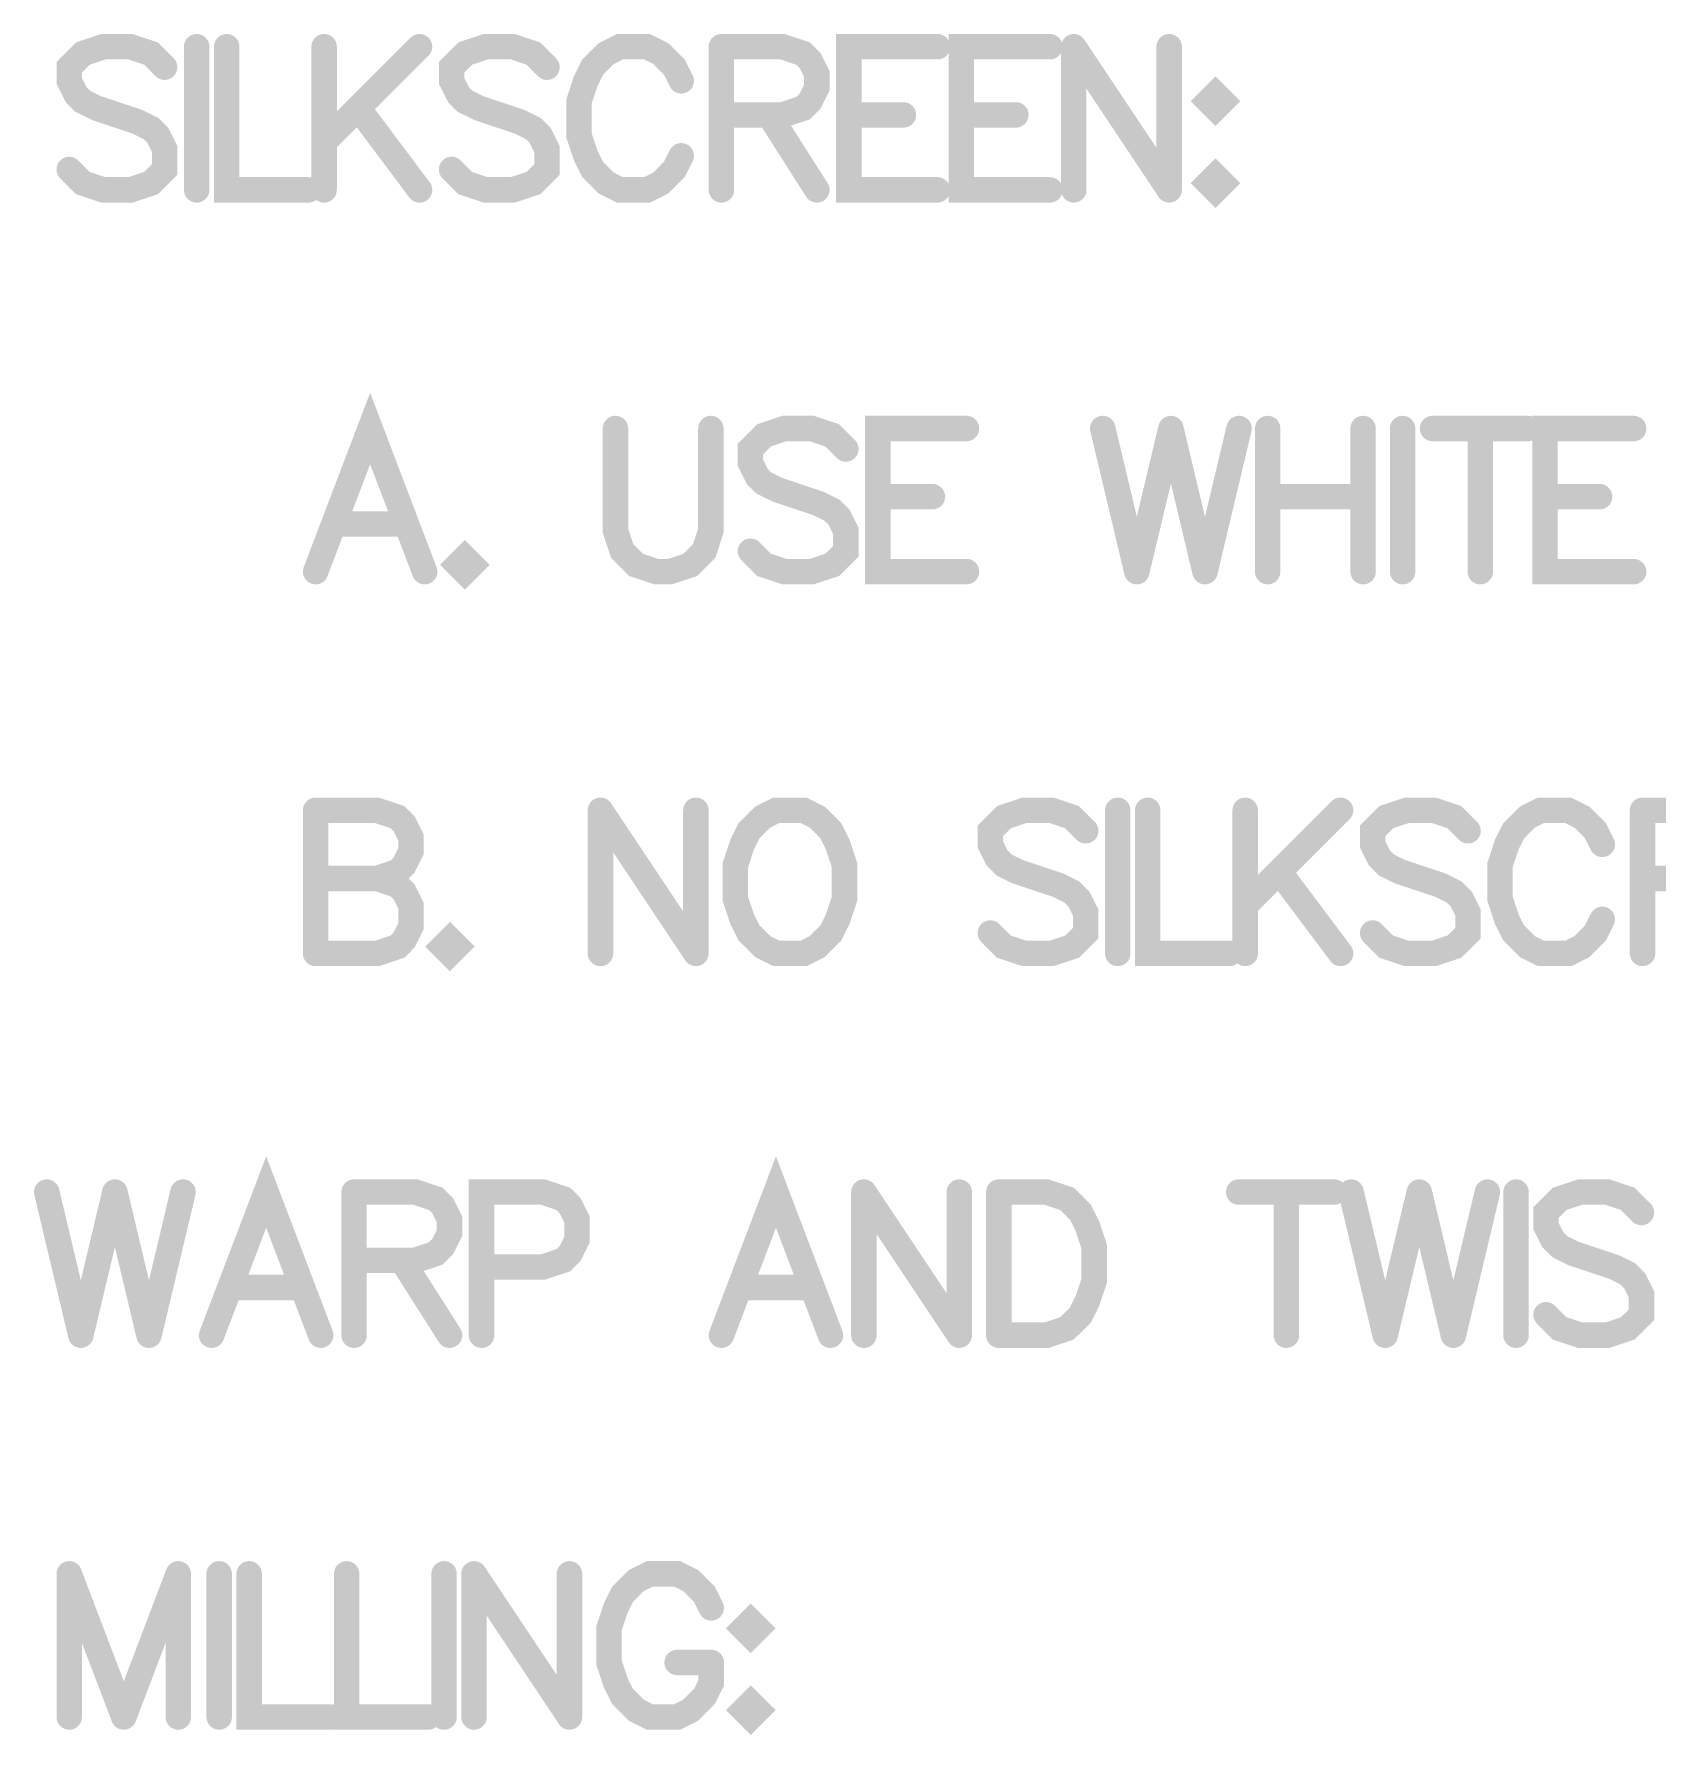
# Model space of a CAD drawing. Extents: x -9.8 to 23.3, y -7.1 to 14.3.
# Drawn here: x -6.032 to -5.394, y 3.194 to 3.863 of the extents above; entities that cross this region are included whole.
import ezdxf

# ---------------------------------------------------------------- set-up
doc = ezdxf.new("R2010")
doc.units = 0
doc.layers.add('2D_LINE_00', color=1, linetype='CONTINUOUS')

# ---------------------------------------------------------------- blocks, each defined once
blk = doc.blocks.new('SMOOTH_0$01')
at = {"const_width": 0.005}
blk.add_lwpolyline([(-0.0025, 0, 1), (0.0025, 0, 1)], format="xyb", close=True, dxfattribs=at)
blk = doc.blocks.new('DRAWING_479')
at = {"layer": '2D_LINE_00', "const_width": 0.01}
blk.add_lwpolyline([(0, 0), (0, -0.05624)], dxfattribs=at)
at = {"layer": '2D_LINE_00'}
for p in [(0, 0), (0, -0.05624)]:
    blk.add_blockref('SMOOTH_0$01', p, dxfattribs=at)
blk = doc.blocks.new('DRAWING_480')
at = {"layer": '2D_LINE_00', "const_width": 0.01}
blk.add_lwpolyline([(0, 0), (0.02143, -0.05624)], dxfattribs=at)
at = {"layer": '2D_LINE_00'}
for p in [(0, 0), (0.02143, -0.05624)]:
    blk.add_blockref('SMOOTH_0$01', p, dxfattribs=at)
blk = doc.blocks.new('DRAWING_481')
at = {"layer": '2D_LINE_00', "const_width": 0.01}
blk.add_lwpolyline([(0, 0), (-0.02142, -0.05624)], dxfattribs=at)
at = {"layer": '2D_LINE_00'}
for p in [(0, 0), (-0.02142, -0.05624)]:
    blk.add_blockref('SMOOTH_0$01', p, dxfattribs=at)
blk = doc.blocks.new('DRAWING_482')
at = {"layer": '2D_LINE_00', "const_width": 0.01}
blk.add_lwpolyline([(0, 0), (0, -0.05624)], dxfattribs=at)
at = {"layer": '2D_LINE_00'}
for p in [(0, 0), (0, -0.05624)]:
    blk.add_blockref('SMOOTH_0$01', p, dxfattribs=at)
blk = doc.blocks.new('DRAWING_483')
at = {"layer": '2D_LINE_00', "const_width": 0.01}
blk.add_lwpolyline([(0, 0), (0, -0.05624)], dxfattribs=at)
at = {"layer": '2D_LINE_00'}
for p in [(0, 0), (0, -0.05624)]:
    blk.add_blockref('SMOOTH_0$01', p, dxfattribs=at)
blk = doc.blocks.new('DRAWING_484')
at = {"layer": '2D_LINE_00', "const_width": 0.01}
blk.add_lwpolyline([(0, 0), (0, -0.05624), (0.03214, -0.05624)], dxfattribs=at)
at = {"layer": '2D_LINE_00'}
for p in [(0, 0), (0, -0.05624), (0.03214, -0.05624)]:
    blk.add_blockref('SMOOTH_0$01', p, dxfattribs=at)
blk = doc.blocks.new('DRAWING_485')
at = {"layer": '2D_LINE_00', "const_width": 0.01}
blk.add_lwpolyline([(0, 0), (0, -0.05624), (0.03213, -0.05624)], dxfattribs=at)
at = {"layer": '2D_LINE_00'}
for p in [(0, 0), (0, -0.05624), (0.03213, -0.05624)]:
    blk.add_blockref('SMOOTH_0$01', p, dxfattribs=at)
blk = doc.blocks.new('DRAWING_486')
at = {"layer": '2D_LINE_00', "const_width": 0.01}
blk.add_lwpolyline([(0, 0), (0, -0.05624)], dxfattribs=at)
at = {"layer": '2D_LINE_00'}
for p in [(0, 0), (0, -0.05624)]:
    blk.add_blockref('SMOOTH_0$01', p, dxfattribs=at)
blk = doc.blocks.new('DRAWING_487')
at = {"layer": '2D_LINE_00', "const_width": 0.01}
blk.add_lwpolyline([(0, 0), (0, -0.05624)], dxfattribs=at)
at = {"layer": '2D_LINE_00'}
for p in [(0, 0), (0, -0.05624)]:
    blk.add_blockref('SMOOTH_0$01', p, dxfattribs=at)
blk = doc.blocks.new('DRAWING_488')
at = {"layer": '2D_LINE_00', "const_width": 0.01}
blk.add_lwpolyline([(0, 0), (0.0375, -0.05624)], dxfattribs=at)
at = {"layer": '2D_LINE_00'}
for p in [(0, 0), (0.0375, -0.05624)]:
    blk.add_blockref('SMOOTH_0$01', p, dxfattribs=at)
blk = doc.blocks.new('DRAWING_489')
at = {"layer": '2D_LINE_00', "const_width": 0.01}
blk.add_lwpolyline([(0, 0), (0, -0.05624)], dxfattribs=at)
at = {"layer": '2D_LINE_00'}
for p in [(0, 0), (0, -0.05624)]:
    blk.add_blockref('SMOOTH_0$01', p, dxfattribs=at)
blk = doc.blocks.new('DRAWING_490')
at = {"layer": '2D_LINE_00', "const_width": 0.01}
blk.add_lwpolyline([(0, 0), (-0.00268, 0.00535), (-0.00803, 0.01071), (-0.01339, 0.01339), (-0.0241, 0.01339), (-0.02946, 0.01071), (-0.03482, 0.00535), (-0.03749, 0), (-0.04017, -0.00804), (-0.04017, -0.02143), (-0.03749, -0.02946), (-0.03482, -0.03482), (-0.02946, -0.04017), (-0.0241, -0.04285), (-0.01339, -0.04285), (-0.00803, -0.04017), (-0.00268, -0.03482), (0, -0.02946), (0, -0.02143)], dxfattribs=at)
at = {"layer": '2D_LINE_00'}
for p in [(-0.02946, 0.01071), (-0.0241, 0.01339), (-0.01339, 0.01339), (-0.00803, 0.01071), (-0.03482, 0.00535), (-0.00268, 0.00535), (-0.03749, 0), (0, 0), (-0.04017, -0.00804), (-0.04017, -0.02143), (0, -0.02143), (-0.03749, -0.02946), (0, -0.02946), (-0.03482, -0.03482), (-0.00268, -0.03482), (-0.02946, -0.04017), (-0.0241, -0.04285), (-0.01339, -0.04285), (-0.00803, -0.04017)]:
    blk.add_blockref('SMOOTH_0$01', p, dxfattribs=at)
blk = doc.blocks.new('DRAWING_491')
at = {"layer": '2D_LINE_00', "const_width": 0.01}
blk.add_lwpolyline([(0, 0), (0.01339, 0)], dxfattribs=at)
at = {"layer": '2D_LINE_00'}
for p in [(0, 0), (0.01339, 0)]:
    blk.add_blockref('SMOOTH_0$01', p, dxfattribs=at)
blk = doc.blocks.new('DRAWING_492')
at = {"layer": '2D_LINE_00', "const_width": 0.01}
blk.add_lwpolyline([(0, 0), (-0.00268, -0.00268), (0, -0.00535), (0.00268, -0.00268), (0, 0)], dxfattribs=at)
at = {"layer": '2D_LINE_00'}
for p in [(-0.00268, -0.00268), (0, 0), (0, 0), (0.00268, -0.00268), (0, -0.00535)]:
    blk.add_blockref('SMOOTH_0$01', p, dxfattribs=at)
blk = doc.blocks.new('DRAWING_493')
at = {"layer": '2D_LINE_00', "const_width": 0.01}
blk.add_lwpolyline([(0, 0), (-0.00268, -0.00268), (0, -0.00536), (0.00268, -0.00268), (0, 0)], dxfattribs=at)
at = {"layer": '2D_LINE_00'}
for p in [(-0.00268, -0.00268), (0, 0), (0, 0), (0.00268, -0.00268), (0, -0.00536)]:
    blk.add_blockref('SMOOTH_0$01', p, dxfattribs=at)
blk = doc.blocks.new('DRAWING_494')
at = {"layer": '2D_LINE_00', "const_width": 0.01}
blk.add_lwpolyline([(0, 0), (-0.02143, 0.05624), (-0.04285, 0)], dxfattribs=at)
at = {"layer": '2D_LINE_00'}
for p in [(-0.02143, 0.05624), (-0.04285, 0), (0, 0)]:
    blk.add_blockref('SMOOTH_0$01', p, dxfattribs=at)
blk = doc.blocks.new('DRAWING_495')
at = {"layer": '2D_LINE_00', "const_width": 0.01}
blk.add_lwpolyline([(0, 0), (0.02678, 0)], dxfattribs=at)
at = {"layer": '2D_LINE_00'}
for p in [(0, 0), (0.02678, 0)]:
    blk.add_blockref('SMOOTH_0$01', p, dxfattribs=at)
blk = doc.blocks.new('DRAWING_496')
at = {"layer": '2D_LINE_00', "const_width": 0.01}
blk.add_lwpolyline([(0, 0), (-0.00268, -0.00268), (0, -0.00536), (0.00268, -0.00268), (0, 0)], dxfattribs=at)
at = {"layer": '2D_LINE_00'}
for p in [(-0.00268, -0.00268), (0, 0), (0, 0), (0.00268, -0.00268), (0, -0.00536)]:
    blk.add_blockref('SMOOTH_0$01', p, dxfattribs=at)
blk = doc.blocks.new('DRAWING_497')
at = {"layer": '2D_LINE_00', "const_width": 0.01}
blk.add_lwpolyline([(0, 0), (0, -0.04017), (0.00268, -0.04821), (0.00804, -0.05356), (0.01607, -0.05624), (0.02143, -0.05624), (0.02946, -0.05356), (0.03482, -0.04821), (0.03749, -0.04017), (0.03749, 0)], dxfattribs=at)
at = {"layer": '2D_LINE_00'}
for p in [(0, 0), (0.03749, 0), (0, -0.04017), (0.03749, -0.04017), (0.00268, -0.04821), (0.03482, -0.04821), (0.00804, -0.05356), (0.01607, -0.05624), (0.02143, -0.05624), (0.02946, -0.05356)]:
    blk.add_blockref('SMOOTH_0$01', p, dxfattribs=at)
blk = doc.blocks.new('DRAWING_498')
at = {"layer": '2D_LINE_00', "const_width": 0.01}
blk.add_lwpolyline([(0, 0), (-0.00536, 0.00536), (-0.01339, 0.00804), (-0.0241, 0.00804), (-0.03214, 0.00536), (-0.03749, 0), (-0.03749, -0.00535), (-0.03482, -0.01071), (-0.03214, -0.01339), (-0.02678, -0.01606), (-0.01071, -0.02142), (-0.00536, -0.0241), (-0.00268, -0.02678), (0, -0.03213), (0, -0.04017), (-0.00536, -0.04552), (-0.01339, -0.0482), (-0.0241, -0.0482), (-0.03214, -0.04552), (-0.03749, -0.04017)], dxfattribs=at)
at = {"layer": '2D_LINE_00'}
for p in [(-0.03214, 0.00536), (-0.0241, 0.00804), (-0.01339, 0.00804), (-0.00536, 0.00536), (-0.03749, 0), (0, 0), (-0.03749, -0.00535), (-0.03482, -0.01071), (-0.03214, -0.01339), (-0.02678, -0.01606), (-0.01071, -0.02142), (-0.00536, -0.0241), (-0.00268, -0.02678), (0, -0.03213), (-0.03749, -0.04017), (0, -0.04017), (-0.03214, -0.04552), (-0.0241, -0.0482), (-0.01339, -0.0482), (-0.00536, -0.04552)]:
    blk.add_blockref('SMOOTH_0$01', p, dxfattribs=at)
blk = doc.blocks.new('DRAWING_499')
at = {"layer": '2D_LINE_00', "const_width": 0.01}
blk.add_lwpolyline([(0, 0), (-0.03482, 0), (-0.03482, -0.05624), (0, -0.05624)], dxfattribs=at)
at = {"layer": '2D_LINE_00'}
for p in [(-0.03482, 0), (0, 0), (-0.03482, -0.05624), (0, -0.05624)]:
    blk.add_blockref('SMOOTH_0$01', p, dxfattribs=at)
blk = doc.blocks.new('DRAWING_500')
at = {"layer": '2D_LINE_00', "const_width": 0.01}
blk.add_lwpolyline([(0, 0), (0.02143, 0)], dxfattribs=at)
at = {"layer": '2D_LINE_00'}
for p in [(0, 0), (0.02143, 0)]:
    blk.add_blockref('SMOOTH_0$01', p, dxfattribs=at)
blk = doc.blocks.new('DRAWING_501')
at = {"layer": '2D_LINE_00', "const_width": 0.01}
blk.add_lwpolyline([(0, 0), (0.01339, -0.05624)], dxfattribs=at)
at = {"layer": '2D_LINE_00'}
for p in [(0, 0), (0.01339, -0.05624)]:
    blk.add_blockref('SMOOTH_0$01', p, dxfattribs=at)
blk = doc.blocks.new('DRAWING_502')
at = {"layer": '2D_LINE_00', "const_width": 0.01}
blk.add_lwpolyline([(0, 0), (-0.01339, -0.05624)], dxfattribs=at)
at = {"layer": '2D_LINE_00'}
for p in [(0, 0), (-0.01339, -0.05624)]:
    blk.add_blockref('SMOOTH_0$01', p, dxfattribs=at)
blk = doc.blocks.new('DRAWING_503')
at = {"layer": '2D_LINE_00', "const_width": 0.01}
blk.add_lwpolyline([(0, 0), (0.01339, -0.05624)], dxfattribs=at)
at = {"layer": '2D_LINE_00'}
for p in [(0, 0), (0.01339, -0.05624)]:
    blk.add_blockref('SMOOTH_0$01', p, dxfattribs=at)
blk = doc.blocks.new('DRAWING_504')
at = {"layer": '2D_LINE_00', "const_width": 0.01}
blk.add_lwpolyline([(0, 0), (-0.01339, -0.05624)], dxfattribs=at)
at = {"layer": '2D_LINE_00'}
for p in [(0, 0), (-0.01339, -0.05624)]:
    blk.add_blockref('SMOOTH_0$01', p, dxfattribs=at)
blk = doc.blocks.new('DRAWING_505')
at = {"layer": '2D_LINE_00', "const_width": 0.01}
blk.add_lwpolyline([(0, 0), (0, -0.05624)], dxfattribs=at)
at = {"layer": '2D_LINE_00'}
for p in [(0, 0), (0, -0.05624)]:
    blk.add_blockref('SMOOTH_0$01', p, dxfattribs=at)
blk = doc.blocks.new('DRAWING_506')
at = {"layer": '2D_LINE_00', "const_width": 0.01}
blk.add_lwpolyline([(0, 0), (0, -0.05624)], dxfattribs=at)
at = {"layer": '2D_LINE_00'}
for p in [(0, 0), (0, -0.05624)]:
    blk.add_blockref('SMOOTH_0$01', p, dxfattribs=at)
blk = doc.blocks.new('DRAWING_507')
at = {"layer": '2D_LINE_00', "const_width": 0.01}
blk.add_lwpolyline([(0, 0), (0.03749, 0)], dxfattribs=at)
at = {"layer": '2D_LINE_00'}
for p in [(0, 0), (0.03749, 0)]:
    blk.add_blockref('SMOOTH_0$01', p, dxfattribs=at)
blk = doc.blocks.new('DRAWING_508')
at = {"layer": '2D_LINE_00', "const_width": 0.01}
blk.add_lwpolyline([(0, 0), (0, -0.05624)], dxfattribs=at)
at = {"layer": '2D_LINE_00'}
for p in [(0, 0), (0, -0.05624)]:
    blk.add_blockref('SMOOTH_0$01', p, dxfattribs=at)
blk = doc.blocks.new('DRAWING_509')
at = {"layer": '2D_LINE_00', "const_width": 0.01}
blk.add_lwpolyline([(0, 0), (0, -0.05624)], dxfattribs=at)
at = {"layer": '2D_LINE_00'}
for p in [(0, 0), (0, -0.05624)]:
    blk.add_blockref('SMOOTH_0$01', p, dxfattribs=at)
blk = doc.blocks.new('DRAWING_510')
at = {"layer": '2D_LINE_00', "const_width": 0.01}
blk.add_lwpolyline([(0, 0), (0.0375, 0)], dxfattribs=at)
at = {"layer": '2D_LINE_00'}
for p in [(0, 0), (0.0375, 0)]:
    blk.add_blockref('SMOOTH_0$01', p, dxfattribs=at)
blk = doc.blocks.new('DRAWING_511')
at = {"layer": '2D_LINE_00', "const_width": 0.01}
blk.add_lwpolyline([(0, 0), (-0.03482, 0), (-0.03482, -0.05624), (0, -0.05624)], dxfattribs=at)
at = {"layer": '2D_LINE_00'}
for p in [(-0.03482, 0), (0, 0), (-0.03482, -0.05624), (0, -0.05624)]:
    blk.add_blockref('SMOOTH_0$01', p, dxfattribs=at)
blk = doc.blocks.new('DRAWING_512')
at = {"layer": '2D_LINE_00', "const_width": 0.01}
blk.add_lwpolyline([(0, 0), (0.02143, 0)], dxfattribs=at)
at = {"layer": '2D_LINE_00'}
for p in [(0, 0), (0.02143, 0)]:
    blk.add_blockref('SMOOTH_0$01', p, dxfattribs=at)
blk = doc.blocks.new('DRAWING_545')
at = {"layer": '2D_LINE_00', "const_width": 0.01}
blk.add_lwpolyline([(0, 0), (0, -0.05624)], dxfattribs=at)
at = {"layer": '2D_LINE_00'}
for p in [(0, 0), (0, -0.05624)]:
    blk.add_blockref('SMOOTH_0$01', p, dxfattribs=at)
blk = doc.blocks.new('DRAWING_546')
at = {"layer": '2D_LINE_00', "const_width": 0.01}
blk.add_lwpolyline([(0, 0), (0.0241, 0), (0.03214, -0.00268), (0.03481, -0.00536), (0.03749, -0.01071), (0.03749, -0.01607), (0.03481, -0.02143), (0.03214, -0.0241), (0.0241, -0.02678)], dxfattribs=at)
at = {"layer": '2D_LINE_00'}
for p in [(0, 0), (0.0241, 0), (0.03214, -0.00268), (0.03481, -0.00536), (0.03749, -0.01071), (0.03749, -0.01607), (0.03214, -0.0241), (0.03481, -0.02143), (0.0241, -0.02678)]:
    blk.add_blockref('SMOOTH_0$01', p, dxfattribs=at)
blk = doc.blocks.new('DRAWING_547')
at = {"layer": '2D_LINE_00', "const_width": 0.01}
blk.add_lwpolyline([(0, 0), (0.0241, 0), (0.03214, -0.00268), (0.03481, -0.00536), (0.03749, -0.01071), (0.03749, -0.01875), (0.03481, -0.0241), (0.03214, -0.02678), (0.0241, -0.02946), (0, -0.02946)], dxfattribs=at)
at = {"layer": '2D_LINE_00'}
for p in [(0, 0), (0.0241, 0), (0.03214, -0.00268), (0.03481, -0.00536), (0.03749, -0.01071), (0.03481, -0.0241), (0.03749, -0.01875), (0, -0.02946), (0.0241, -0.02946), (0.03214, -0.02678)]:
    blk.add_blockref('SMOOTH_0$01', p, dxfattribs=at)
blk = doc.blocks.new('DRAWING_548')
at = {"layer": '2D_LINE_00', "const_width": 0.01}
blk.add_lwpolyline([(0, 0), (-0.00268, -0.00268), (0, -0.00536), (0.00268, -0.00268), (0, 0)], dxfattribs=at)
at = {"layer": '2D_LINE_00'}
for p in [(-0.00268, -0.00268), (0, 0), (0, 0), (0.00268, -0.00268), (0, -0.00536)]:
    blk.add_blockref('SMOOTH_0$01', p, dxfattribs=at)
blk = doc.blocks.new('DRAWING_549')
at = {"layer": '2D_LINE_00', "const_width": 0.01}
blk.add_lwpolyline([(0, 0), (0, -0.05624)], dxfattribs=at)
at = {"layer": '2D_LINE_00'}
for p in [(0, 0), (0, -0.05624)]:
    blk.add_blockref('SMOOTH_0$01', p, dxfattribs=at)
blk = doc.blocks.new('DRAWING_550')
at = {"layer": '2D_LINE_00', "const_width": 0.01}
blk.add_lwpolyline([(0, 0), (0.03749, -0.05624)], dxfattribs=at)
at = {"layer": '2D_LINE_00'}
for p in [(0, 0), (0.03749, -0.05624)]:
    blk.add_blockref('SMOOTH_0$01', p, dxfattribs=at)
blk = doc.blocks.new('DRAWING_551')
at = {"layer": '2D_LINE_00', "const_width": 0.01}
blk.add_lwpolyline([(0, 0), (0, -0.05624)], dxfattribs=at)
at = {"layer": '2D_LINE_00'}
for p in [(0, 0), (0, -0.05624)]:
    blk.add_blockref('SMOOTH_0$01', p, dxfattribs=at)
blk = doc.blocks.new('DRAWING_552')
at = {"layer": '2D_LINE_00', "const_width": 0.01}
blk.add_lwpolyline([(0, 0), (-0.00535, -0.00268), (-0.01071, -0.00804), (-0.01339, -0.01339), (-0.01606, -0.02143), (-0.01606, -0.03482), (-0.01339, -0.04285), (-0.01071, -0.04821), (-0.00535, -0.05356), (0, -0.05624), (0.01072, -0.05624), (0.01607, -0.05356), (0.02143, -0.04821), (0.0241, -0.04285), (0.02678, -0.03482), (0.02678, -0.02143), (0.0241, -0.01339), (0.02143, -0.00804), (0.01607, -0.00268), (0.01072, 0), (0, 0)], dxfattribs=at)
at = {"layer": '2D_LINE_00'}
for p in [(-0.00535, -0.00268), (0, 0), (0, 0), (0.01072, 0), (0.01607, -0.00268), (-0.01071, -0.00804), (0.02143, -0.00804), (-0.01339, -0.01339), (0.0241, -0.01339), (-0.01606, -0.02143), (0.02678, -0.02143), (-0.01606, -0.03482), (0.02678, -0.03482), (-0.01339, -0.04285), (0.0241, -0.04285), (-0.01071, -0.04821), (0.02143, -0.04821), (-0.00535, -0.05356), (0, -0.05624), (0.01072, -0.05624), (0.01607, -0.05356)]:
    blk.add_blockref('SMOOTH_0$01', p, dxfattribs=at)
blk = doc.blocks.new('DRAWING_553')
at = {"layer": '2D_LINE_00', "const_width": 0.01}
blk.add_lwpolyline([(0, 0), (-0.00535, 0.00536), (-0.01339, 0.00804), (-0.0241, 0.00804), (-0.03213, 0.00536), (-0.03749, 0), (-0.03749, -0.00535), (-0.03481, -0.01071), (-0.03213, -0.01339), (-0.02678, -0.01606), (-0.01071, -0.02142), (-0.00535, -0.0241), (-0.00267, -0.02678), (0, -0.03213), (0, -0.04017), (-0.00535, -0.04552), (-0.01339, -0.0482), (-0.0241, -0.0482), (-0.03213, -0.04552), (-0.03749, -0.04017)], dxfattribs=at)
at = {"layer": '2D_LINE_00'}
for p in [(-0.03213, 0.00536), (-0.0241, 0.00804), (-0.01339, 0.00804), (-0.00535, 0.00536), (-0.03749, 0), (0, 0), (-0.03749, -0.00535), (-0.03481, -0.01071), (-0.03213, -0.01339), (-0.02678, -0.01606), (-0.01071, -0.02142), (-0.00535, -0.0241), (-0.00267, -0.02678), (0, -0.03213), (-0.03749, -0.04017), (0, -0.04017), (-0.03213, -0.04552), (-0.0241, -0.0482), (-0.01339, -0.0482), (-0.00535, -0.04552)]:
    blk.add_blockref('SMOOTH_0$01', p, dxfattribs=at)
blk = doc.blocks.new('DRAWING_554')
at = {"layer": '2D_LINE_00', "const_width": 0.01}
blk.add_lwpolyline([(0, 0), (0, -0.05624)], dxfattribs=at)
at = {"layer": '2D_LINE_00'}
for p in [(0, 0), (0, -0.05624)]:
    blk.add_blockref('SMOOTH_0$01', p, dxfattribs=at)
blk = doc.blocks.new('DRAWING_555')
at = {"layer": '2D_LINE_00', "const_width": 0.01}
blk.add_lwpolyline([(0, 0), (0, -0.05624), (0.03214, -0.05624)], dxfattribs=at)
at = {"layer": '2D_LINE_00'}
for p in [(0, 0), (0, -0.05624), (0.03214, -0.05624)]:
    blk.add_blockref('SMOOTH_0$01', p, dxfattribs=at)
blk = doc.blocks.new('DRAWING_556')
at = {"layer": '2D_LINE_00', "const_width": 0.01}
blk.add_lwpolyline([(0, 0), (0, -0.05624)], dxfattribs=at)
at = {"layer": '2D_LINE_00'}
for p in [(0, 0), (0, -0.05624)]:
    blk.add_blockref('SMOOTH_0$01', p, dxfattribs=at)
blk = doc.blocks.new('DRAWING_557')
at = {"layer": '2D_LINE_00', "const_width": 0.01}
blk.add_lwpolyline([(0, 0), (-0.03749, -0.03749)], dxfattribs=at)
at = {"layer": '2D_LINE_00'}
for p in [(0, 0), (-0.03749, -0.03749)]:
    blk.add_blockref('SMOOTH_0$01', p, dxfattribs=at)
blk = doc.blocks.new('DRAWING_558')
at = {"layer": '2D_LINE_00', "const_width": 0.01}
blk.add_lwpolyline([(0, 0), (0.0241, -0.03214)], dxfattribs=at)
at = {"layer": '2D_LINE_00'}
for p in [(0, 0), (0.0241, -0.03214)]:
    blk.add_blockref('SMOOTH_0$01', p, dxfattribs=at)
blk = doc.blocks.new('DRAWING_559')
at = {"layer": '2D_LINE_00', "const_width": 0.01}
blk.add_lwpolyline([(0, 0), (-0.00536, 0.00536), (-0.01339, 0.00804), (-0.0241, 0.00804), (-0.03214, 0.00536), (-0.03749, 0), (-0.03749, -0.00535), (-0.03481, -0.01071), (-0.03214, -0.01339), (-0.02678, -0.01606), (-0.01071, -0.02142), (-0.00536, -0.0241), (-0.00268, -0.02678), (0, -0.03213), (0, -0.04017), (-0.00536, -0.04552), (-0.01339, -0.0482), (-0.0241, -0.0482), (-0.03214, -0.04552), (-0.03749, -0.04017)], dxfattribs=at)
at = {"layer": '2D_LINE_00'}
for p in [(-0.03214, 0.00536), (-0.0241, 0.00804), (-0.01339, 0.00804), (-0.00536, 0.00536), (-0.03749, 0), (0, 0), (-0.03749, -0.00535), (-0.03481, -0.01071), (-0.03214, -0.01339), (-0.02678, -0.01606), (-0.01071, -0.02142), (-0.00536, -0.0241), (-0.00268, -0.02678), (0, -0.03213), (-0.03749, -0.04017), (0, -0.04017), (-0.03214, -0.04552), (-0.0241, -0.0482), (-0.01339, -0.0482), (-0.00536, -0.04552)]:
    blk.add_blockref('SMOOTH_0$01', p, dxfattribs=at)
blk = doc.blocks.new('DRAWING_560')
at = {"layer": '2D_LINE_00', "const_width": 0.01}
blk.add_lwpolyline([(0, 0), (-0.00268, 0.00535), (-0.00804, 0.01071), (-0.01339, 0.01339), (-0.02411, 0.01339), (-0.02946, 0.01071), (-0.03482, 0.00535), (-0.0375, 0), (-0.04017, -0.00804), (-0.04017, -0.02143), (-0.0375, -0.02946), (-0.03482, -0.03482), (-0.02946, -0.04017), (-0.02411, -0.04285), (-0.01339, -0.04285), (-0.00804, -0.04017), (-0.00268, -0.03482), (0, -0.02946)], dxfattribs=at)
at = {"layer": '2D_LINE_00'}
for p in [(-0.02946, 0.01071), (-0.02411, 0.01339), (-0.01339, 0.01339), (-0.00804, 0.01071), (-0.03482, 0.00535), (-0.00268, 0.00535), (-0.0375, 0), (0, 0), (-0.04017, -0.00804), (-0.04017, -0.02143), (-0.0375, -0.02946), (0, -0.02946), (-0.03482, -0.03482), (-0.00268, -0.03482), (-0.02946, -0.04017), (-0.02411, -0.04285), (-0.01339, -0.04285), (-0.00804, -0.04017)]:
    blk.add_blockref('SMOOTH_0$01', p, dxfattribs=at)
blk = doc.blocks.new('DRAWING_561')
at = {"layer": '2D_LINE_00', "const_width": 0.01}
blk.add_lwpolyline([(0, 0), (0, -0.05624)], dxfattribs=at)
at = {"layer": '2D_LINE_00'}
for p in [(0, 0), (0, -0.05624)]:
    blk.add_blockref('SMOOTH_0$01', p, dxfattribs=at)
blk = doc.blocks.new('DRAWING_562')
at = {"layer": '2D_LINE_00', "const_width": 0.01}
blk.add_lwpolyline([(0, 0), (0.0241, 0), (0.03213, -0.00268), (0.03481, -0.00536), (0.03749, -0.01071), (0.03749, -0.01607), (0.03481, -0.02143), (0.03213, -0.0241), (0.0241, -0.02678), (0, -0.02678)], dxfattribs=at)
at = {"layer": '2D_LINE_00'}
for p in [(0, 0), (0.0241, 0), (0.03213, -0.00268), (0.03481, -0.00536), (0.03749, -0.01071), (0.03749, -0.01607), (0.03213, -0.0241), (0.03481, -0.02143), (0, -0.02678), (0.0241, -0.02678)]:
    blk.add_blockref('SMOOTH_0$01', p, dxfattribs=at)
blk = doc.blocks.new('DRAWING_599')
at = {"layer": '2D_LINE_00', "const_width": 0.01}
blk.add_lwpolyline([(0, 0), (-0.00535, 0.00536), (-0.01339, 0.00804), (-0.0241, 0.00804), (-0.03213, 0.00536), (-0.03749, 0), (-0.03749, -0.00535), (-0.03481, -0.01071), (-0.03213, -0.01339), (-0.02678, -0.01606), (-0.01071, -0.02142), (-0.00535, -0.0241), (-0.00267, -0.02678), (0, -0.03213), (0, -0.04017), (-0.00535, -0.04552), (-0.01339, -0.0482), (-0.0241, -0.0482), (-0.03213, -0.04552), (-0.03749, -0.04017)], dxfattribs=at)
at = {"layer": '2D_LINE_00'}
for p in [(-0.03213, 0.00536), (-0.0241, 0.00804), (-0.01339, 0.00804), (-0.00535, 0.00536), (-0.03749, 0), (0, 0), (-0.03749, -0.00535), (-0.03481, -0.01071), (-0.03213, -0.01339), (-0.02678, -0.01606), (-0.01071, -0.02142), (-0.00535, -0.0241), (-0.00267, -0.02678), (0, -0.03213), (-0.03749, -0.04017), (0, -0.04017), (-0.03213, -0.04552), (-0.0241, -0.0482), (-0.01339, -0.0482), (-0.00535, -0.04552)]:
    blk.add_blockref('SMOOTH_0$01', p, dxfattribs=at)
blk = doc.blocks.new('DRAWING_600')
at = {"layer": '2D_LINE_00', "const_width": 0.01}
blk.add_lwpolyline([(0, 0), (0, -0.05624)], dxfattribs=at)
at = {"layer": '2D_LINE_00'}
for p in [(0, 0), (0, -0.05624)]:
    blk.add_blockref('SMOOTH_0$01', p, dxfattribs=at)
blk = doc.blocks.new('DRAWING_601')
at = {"layer": '2D_LINE_00', "const_width": 0.01}
blk.add_lwpolyline([(0, 0), (0, -0.05624), (0.03214, -0.05624)], dxfattribs=at)
at = {"layer": '2D_LINE_00'}
for p in [(0, 0), (0, -0.05624), (0.03214, -0.05624)]:
    blk.add_blockref('SMOOTH_0$01', p, dxfattribs=at)
blk = doc.blocks.new('DRAWING_602')
at = {"layer": '2D_LINE_00', "const_width": 0.01}
blk.add_lwpolyline([(0, 0), (0, -0.05624)], dxfattribs=at)
at = {"layer": '2D_LINE_00'}
for p in [(0, 0), (0, -0.05624)]:
    blk.add_blockref('SMOOTH_0$01', p, dxfattribs=at)
blk = doc.blocks.new('DRAWING_603')
at = {"layer": '2D_LINE_00', "const_width": 0.01}
blk.add_lwpolyline([(0, 0), (-0.03749, -0.03749)], dxfattribs=at)
at = {"layer": '2D_LINE_00'}
for p in [(0, 0), (-0.03749, -0.03749)]:
    blk.add_blockref('SMOOTH_0$01', p, dxfattribs=at)
blk = doc.blocks.new('DRAWING_604')
at = {"layer": '2D_LINE_00', "const_width": 0.01}
blk.add_lwpolyline([(0, 0), (0.0241, -0.03214)], dxfattribs=at)
at = {"layer": '2D_LINE_00'}
for p in [(0, 0), (0.0241, -0.03214)]:
    blk.add_blockref('SMOOTH_0$01', p, dxfattribs=at)
blk = doc.blocks.new('DRAWING_605')
at = {"layer": '2D_LINE_00', "const_width": 0.01}
blk.add_lwpolyline([(0, 0), (-0.00536, 0.00536), (-0.01339, 0.00804), (-0.0241, 0.00804), (-0.03214, 0.00536), (-0.03749, 0), (-0.03749, -0.00535), (-0.03481, -0.01071), (-0.03214, -0.01339), (-0.02678, -0.01606), (-0.01071, -0.02142), (-0.00536, -0.0241), (-0.00268, -0.02678), (0, -0.03213), (0, -0.04017), (-0.00536, -0.04552), (-0.01339, -0.0482), (-0.0241, -0.0482), (-0.03214, -0.04552), (-0.03749, -0.04017)], dxfattribs=at)
at = {"layer": '2D_LINE_00'}
for p in [(-0.03214, 0.00536), (-0.0241, 0.00804), (-0.01339, 0.00804), (-0.00536, 0.00536), (-0.03749, 0), (0, 0), (-0.03749, -0.00535), (-0.03481, -0.01071), (-0.03214, -0.01339), (-0.02678, -0.01606), (-0.01071, -0.02142), (-0.00536, -0.0241), (-0.00268, -0.02678), (0, -0.03213), (-0.03749, -0.04017), (0, -0.04017), (-0.03214, -0.04552), (-0.0241, -0.0482), (-0.01339, -0.0482), (-0.00536, -0.04552)]:
    blk.add_blockref('SMOOTH_0$01', p, dxfattribs=at)
blk = doc.blocks.new('DRAWING_606')
at = {"layer": '2D_LINE_00', "const_width": 0.01}
blk.add_lwpolyline([(0, 0), (-0.00268, 0.00535), (-0.00804, 0.01071), (-0.01339, 0.01339), (-0.02411, 0.01339), (-0.02946, 0.01071), (-0.03482, 0.00535), (-0.0375, 0), (-0.04017, -0.00804), (-0.04017, -0.02143), (-0.0375, -0.02946), (-0.03482, -0.03482), (-0.02946, -0.04017), (-0.02411, -0.04285), (-0.01339, -0.04285), (-0.00804, -0.04017), (-0.00268, -0.03482), (0, -0.02946)], dxfattribs=at)
at = {"layer": '2D_LINE_00'}
for p in [(-0.02946, 0.01071), (-0.02411, 0.01339), (-0.01339, 0.01339), (-0.00804, 0.01071), (-0.03482, 0.00535), (-0.00268, 0.00535), (-0.0375, 0), (0, 0), (-0.04017, -0.00804), (-0.04017, -0.02143), (-0.0375, -0.02946), (0, -0.02946), (-0.03482, -0.03482), (-0.00268, -0.03482), (-0.02946, -0.04017), (-0.02411, -0.04285), (-0.01339, -0.04285), (-0.00804, -0.04017)]:
    blk.add_blockref('SMOOTH_0$01', p, dxfattribs=at)
blk = doc.blocks.new('DRAWING_607')
at = {"layer": '2D_LINE_00', "const_width": 0.01}
blk.add_lwpolyline([(0, 0), (0, -0.05624)], dxfattribs=at)
at = {"layer": '2D_LINE_00'}
for p in [(0, 0), (0, -0.05624)]:
    blk.add_blockref('SMOOTH_0$01', p, dxfattribs=at)
blk = doc.blocks.new('DRAWING_608')
at = {"layer": '2D_LINE_00', "const_width": 0.01}
blk.add_lwpolyline([(0, 0), (0.0241, 0), (0.03213, -0.00268), (0.03481, -0.00536), (0.03749, -0.01071), (0.03749, -0.01607), (0.03481, -0.02143), (0.03213, -0.0241), (0.0241, -0.02678), (0, -0.02678)], dxfattribs=at)
at = {"layer": '2D_LINE_00'}
for p in [(0, 0), (0.0241, 0), (0.03213, -0.00268), (0.03481, -0.00536), (0.03749, -0.01071), (0.03749, -0.01607), (0.03213, -0.0241), (0.03481, -0.02143), (0, -0.02678), (0.0241, -0.02678)]:
    blk.add_blockref('SMOOTH_0$01', p, dxfattribs=at)
blk = doc.blocks.new('DRAWING_609')
at = {"layer": '2D_LINE_00', "const_width": 0.01}
blk.add_lwpolyline([(0, 0), (0.01875, -0.02946)], dxfattribs=at)
at = {"layer": '2D_LINE_00'}
for p in [(0, 0), (0.01875, -0.02946)]:
    blk.add_blockref('SMOOTH_0$01', p, dxfattribs=at)
blk = doc.blocks.new('DRAWING_610')
at = {"layer": '2D_LINE_00', "const_width": 0.01}
blk.add_lwpolyline([(0, 0), (-0.03481, 0), (-0.03481, -0.05624), (0, -0.05624)], dxfattribs=at)
at = {"layer": '2D_LINE_00'}
for p in [(-0.03481, 0), (0, 0), (-0.03481, -0.05624), (0, -0.05624)]:
    blk.add_blockref('SMOOTH_0$01', p, dxfattribs=at)
blk = doc.blocks.new('DRAWING_611')
at = {"layer": '2D_LINE_00', "const_width": 0.01}
blk.add_lwpolyline([(0, 0), (0.02142, 0)], dxfattribs=at)
at = {"layer": '2D_LINE_00'}
for p in [(0, 0), (0.02142, 0)]:
    blk.add_blockref('SMOOTH_0$01', p, dxfattribs=at)
blk = doc.blocks.new('DRAWING_612')
at = {"layer": '2D_LINE_00', "const_width": 0.01}
blk.add_lwpolyline([(0, 0), (-0.03482, 0), (-0.03482, -0.05624), (0, -0.05624)], dxfattribs=at)
at = {"layer": '2D_LINE_00'}
for p in [(-0.03482, 0), (0, 0), (-0.03482, -0.05624), (0, -0.05624)]:
    blk.add_blockref('SMOOTH_0$01', p, dxfattribs=at)
blk = doc.blocks.new('DRAWING_613')
at = {"layer": '2D_LINE_00', "const_width": 0.01}
blk.add_lwpolyline([(0, 0), (0.02143, 0)], dxfattribs=at)
at = {"layer": '2D_LINE_00'}
for p in [(0, 0), (0.02143, 0)]:
    blk.add_blockref('SMOOTH_0$01', p, dxfattribs=at)
blk = doc.blocks.new('DRAWING_614')
at = {"layer": '2D_LINE_00', "const_width": 0.01}
blk.add_lwpolyline([(0, 0), (0, -0.05624)], dxfattribs=at)
at = {"layer": '2D_LINE_00'}
for p in [(0, 0), (0, -0.05624)]:
    blk.add_blockref('SMOOTH_0$01', p, dxfattribs=at)
blk = doc.blocks.new('DRAWING_615')
at = {"layer": '2D_LINE_00', "const_width": 0.01}
blk.add_lwpolyline([(0, 0), (0.03749, -0.05624)], dxfattribs=at)
at = {"layer": '2D_LINE_00'}
for p in [(0, 0), (0.03749, -0.05624)]:
    blk.add_blockref('SMOOTH_0$01', p, dxfattribs=at)
blk = doc.blocks.new('DRAWING_616')
at = {"layer": '2D_LINE_00', "const_width": 0.01}
blk.add_lwpolyline([(0, 0), (0, -0.05624)], dxfattribs=at)
at = {"layer": '2D_LINE_00'}
for p in [(0, 0), (0, -0.05624)]:
    blk.add_blockref('SMOOTH_0$01', p, dxfattribs=at)
blk = doc.blocks.new('DRAWING_617')
at = {"layer": '2D_LINE_00', "const_width": 0.01}
blk.add_lwpolyline([(0, 0), (-0.00268, -0.00268), (0, -0.00535), (0.00268, -0.00268), (0, 0)], dxfattribs=at)
at = {"layer": '2D_LINE_00'}
for p in [(-0.00268, -0.00268), (0, 0), (0, 0), (0.00268, -0.00268), (0, -0.00535)]:
    blk.add_blockref('SMOOTH_0$01', p, dxfattribs=at)
blk = doc.blocks.new('DRAWING_618')
at = {"layer": '2D_LINE_00', "const_width": 0.01}
blk.add_lwpolyline([(0, 0), (-0.00268, -0.00268), (0, -0.00536), (0.00268, -0.00268), (0, 0)], dxfattribs=at)
at = {"layer": '2D_LINE_00'}
for p in [(-0.00268, -0.00268), (0, 0), (0, 0), (0.00268, -0.00268), (0, -0.00536)]:
    blk.add_blockref('SMOOTH_0$01', p, dxfattribs=at)
blk = doc.blocks.new('DRAWING_2183')
at = {"layer": '2D_LINE_00', "const_width": 0.01}
blk.add_lwpolyline([(0, 0), (0.01339, -0.05624)], dxfattribs=at)
at = {"layer": '2D_LINE_00'}
for p in [(0, 0), (0.01339, -0.05624)]:
    blk.add_blockref('SMOOTH_0$01', p, dxfattribs=at)
blk = doc.blocks.new('DRAWING_2184')
at = {"layer": '2D_LINE_00', "const_width": 0.01}
blk.add_lwpolyline([(0, 0), (-0.01339, -0.05624)], dxfattribs=at)
at = {"layer": '2D_LINE_00'}
for p in [(0, 0), (-0.01339, -0.05624)]:
    blk.add_blockref('SMOOTH_0$01', p, dxfattribs=at)
blk = doc.blocks.new('DRAWING_2185')
at = {"layer": '2D_LINE_00', "const_width": 0.01}
blk.add_lwpolyline([(0, 0), (0.01339, -0.05624)], dxfattribs=at)
at = {"layer": '2D_LINE_00'}
for p in [(0, 0), (0.01339, -0.05624)]:
    blk.add_blockref('SMOOTH_0$01', p, dxfattribs=at)
blk = doc.blocks.new('DRAWING_2186')
at = {"layer": '2D_LINE_00', "const_width": 0.01}
blk.add_lwpolyline([(0, 0), (-0.01339, -0.05624)], dxfattribs=at)
at = {"layer": '2D_LINE_00'}
for p in [(0, 0), (-0.01339, -0.05624)]:
    blk.add_blockref('SMOOTH_0$01', p, dxfattribs=at)
blk = doc.blocks.new('DRAWING_2187')
at = {"layer": '2D_LINE_00', "const_width": 0.01}
blk.add_lwpolyline([(0, 0), (-0.02142, 0.05624), (-0.04285, 0)], dxfattribs=at)
at = {"layer": '2D_LINE_00'}
for p in [(-0.02142, 0.05624), (-0.04285, 0), (0, 0)]:
    blk.add_blockref('SMOOTH_0$01', p, dxfattribs=at)
blk = doc.blocks.new('DRAWING_2188')
at = {"layer": '2D_LINE_00', "const_width": 0.01}
blk.add_lwpolyline([(0, 0), (0.02678, 0)], dxfattribs=at)
at = {"layer": '2D_LINE_00'}
for p in [(0, 0), (0.02678, 0)]:
    blk.add_blockref('SMOOTH_0$01', p, dxfattribs=at)
blk = doc.blocks.new('DRAWING_2189')
at = {"layer": '2D_LINE_00', "const_width": 0.01}
blk.add_lwpolyline([(0, 0), (0, -0.05624)], dxfattribs=at)
at = {"layer": '2D_LINE_00'}
for p in [(0, 0), (0, -0.05624)]:
    blk.add_blockref('SMOOTH_0$01', p, dxfattribs=at)
blk = doc.blocks.new('DRAWING_2190')
at = {"layer": '2D_LINE_00', "const_width": 0.01}
blk.add_lwpolyline([(0, 0), (0.0241, 0), (0.03214, -0.00268), (0.03482, -0.00536), (0.03749, -0.01071), (0.03749, -0.01607), (0.03482, -0.02143), (0.03214, -0.0241), (0.0241, -0.02678), (0, -0.02678)], dxfattribs=at)
at = {"layer": '2D_LINE_00'}
for p in [(0, 0), (0.0241, 0), (0.03214, -0.00268), (0.03482, -0.00536), (0.03749, -0.01071), (0.03749, -0.01607), (0.03214, -0.0241), (0.03482, -0.02143), (0, -0.02678), (0.0241, -0.02678)]:
    blk.add_blockref('SMOOTH_0$01', p, dxfattribs=at)
blk = doc.blocks.new('DRAWING_2191')
at = {"layer": '2D_LINE_00', "const_width": 0.01}
blk.add_lwpolyline([(0, 0), (0.01874, -0.02946)], dxfattribs=at)
at = {"layer": '2D_LINE_00'}
for p in [(0, 0), (0.01874, -0.02946)]:
    blk.add_blockref('SMOOTH_0$01', p, dxfattribs=at)
blk = doc.blocks.new('DRAWING_2192')
at = {"layer": '2D_LINE_00', "const_width": 0.01}
blk.add_lwpolyline([(0, 0), (0.0241, 0), (0.03214, 0.00268), (0.03481, 0.00536), (0.03749, 0.01071), (0.03749, 0.01875), (0.03481, 0.0241), (0.03214, 0.02678), (0.0241, 0.02946), (0, 0.02946), (0, -0.02678)], dxfattribs=at)
at = {"layer": '2D_LINE_00'}
for p in [(0, 0.02946), (0.0241, 0.02946), (0.03214, 0.02678), (0.03481, 0.0241), (0.03749, 0.01875), (0.03749, 0.01071), (0.03214, 0.00268), (0.03481, 0.00536), (0, 0), (0.0241, 0), (0, -0.02678)]:
    blk.add_blockref('SMOOTH_0$01', p, dxfattribs=at)
blk = doc.blocks.new('DRAWING_2193')
at = {"layer": '2D_LINE_00', "const_width": 0.01}
blk.add_lwpolyline([(0, 0), (-0.02142, 0.05624), (-0.04284, 0)], dxfattribs=at)
at = {"layer": '2D_LINE_00'}
for p in [(-0.02142, 0.05624), (-0.04284, 0), (0, 0)]:
    blk.add_blockref('SMOOTH_0$01', p, dxfattribs=at)
blk = doc.blocks.new('DRAWING_2194')
at = {"layer": '2D_LINE_00', "const_width": 0.01}
blk.add_lwpolyline([(0, 0), (0.02678, 0)], dxfattribs=at)
at = {"layer": '2D_LINE_00'}
for p in [(0, 0), (0.02678, 0)]:
    blk.add_blockref('SMOOTH_0$01', p, dxfattribs=at)
blk = doc.blocks.new('DRAWING_2195')
at = {"layer": '2D_LINE_00', "const_width": 0.01}
blk.add_lwpolyline([(0, 0), (0, -0.05624)], dxfattribs=at)
at = {"layer": '2D_LINE_00'}
for p in [(0, 0), (0, -0.05624)]:
    blk.add_blockref('SMOOTH_0$01', p, dxfattribs=at)
blk = doc.blocks.new('DRAWING_2196')
at = {"layer": '2D_LINE_00', "const_width": 0.01}
blk.add_lwpolyline([(0, 0), (0.03749, -0.05624)], dxfattribs=at)
at = {"layer": '2D_LINE_00'}
for p in [(0, 0), (0.03749, -0.05624)]:
    blk.add_blockref('SMOOTH_0$01', p, dxfattribs=at)
blk = doc.blocks.new('DRAWING_2197')
at = {"layer": '2D_LINE_00', "const_width": 0.01}
blk.add_lwpolyline([(0, 0), (0, -0.05624)], dxfattribs=at)
at = {"layer": '2D_LINE_00'}
for p in [(0, 0), (0, -0.05624)]:
    blk.add_blockref('SMOOTH_0$01', p, dxfattribs=at)
blk = doc.blocks.new('DRAWING_2198')
at = {"layer": '2D_LINE_00', "const_width": 0.01}
blk.add_lwpolyline([(0, 0), (0, -0.05624)], dxfattribs=at)
at = {"layer": '2D_LINE_00'}
for p in [(0, 0), (0, -0.05624)]:
    blk.add_blockref('SMOOTH_0$01', p, dxfattribs=at)
blk = doc.blocks.new('DRAWING_2199')
at = {"layer": '2D_LINE_00', "const_width": 0.01}
blk.add_lwpolyline([(0, 0), (0.01875, 0), (0.02678, -0.00268), (0.03214, -0.00804), (0.03482, -0.01339), (0.03749, -0.02143), (0.03749, -0.03482), (0.03482, -0.04285), (0.03214, -0.04821), (0.02678, -0.05356), (0.01875, -0.05624), (0, -0.05624)], dxfattribs=at)
at = {"layer": '2D_LINE_00'}
for p in [(0, 0), (0.01875, 0), (0.02678, -0.00268), (0.03214, -0.00804), (0.03482, -0.01339), (0.03749, -0.02143), (0.03749, -0.03482), (0.03482, -0.04285), (0.03214, -0.04821), (0, -0.05624), (0.01875, -0.05624), (0.02678, -0.05356)]:
    blk.add_blockref('SMOOTH_0$01', p, dxfattribs=at)
blk = doc.blocks.new('DRAWING_2200')
at = {"layer": '2D_LINE_00', "const_width": 0.01}
blk.add_lwpolyline([(0, 0), (0, -0.05624)], dxfattribs=at)
at = {"layer": '2D_LINE_00'}
for p in [(0, 0), (0, -0.05624)]:
    blk.add_blockref('SMOOTH_0$01', p, dxfattribs=at)
blk = doc.blocks.new('DRAWING_2201')
at = {"layer": '2D_LINE_00', "const_width": 0.01}
blk.add_lwpolyline([(0, 0), (0.03749, 0)], dxfattribs=at)
at = {"layer": '2D_LINE_00'}
for p in [(0, 0), (0.03749, 0)]:
    blk.add_blockref('SMOOTH_0$01', p, dxfattribs=at)
blk = doc.blocks.new('DRAWING_2202')
at = {"layer": '2D_LINE_00', "const_width": 0.01}
blk.add_lwpolyline([(0, 0), (0.01339, -0.05624)], dxfattribs=at)
at = {"layer": '2D_LINE_00'}
for p in [(0, 0), (0.01339, -0.05624)]:
    blk.add_blockref('SMOOTH_0$01', p, dxfattribs=at)
blk = doc.blocks.new('DRAWING_2203')
at = {"layer": '2D_LINE_00', "const_width": 0.01}
blk.add_lwpolyline([(0, 0), (-0.01339, -0.05624)], dxfattribs=at)
at = {"layer": '2D_LINE_00'}
for p in [(0, 0), (-0.01339, -0.05624)]:
    blk.add_blockref('SMOOTH_0$01', p, dxfattribs=at)
blk = doc.blocks.new('DRAWING_2204')
at = {"layer": '2D_LINE_00', "const_width": 0.01}
blk.add_lwpolyline([(0, 0), (0.01339, -0.05624)], dxfattribs=at)
at = {"layer": '2D_LINE_00'}
for p in [(0, 0), (0.01339, -0.05624)]:
    blk.add_blockref('SMOOTH_0$01', p, dxfattribs=at)
blk = doc.blocks.new('DRAWING_2205')
at = {"layer": '2D_LINE_00', "const_width": 0.01}
blk.add_lwpolyline([(0, 0), (-0.01339, -0.05624)], dxfattribs=at)
at = {"layer": '2D_LINE_00'}
for p in [(0, 0), (-0.01339, -0.05624)]:
    blk.add_blockref('SMOOTH_0$01', p, dxfattribs=at)
blk = doc.blocks.new('DRAWING_2206')
at = {"layer": '2D_LINE_00', "const_width": 0.01}
blk.add_lwpolyline([(0, 0), (0, -0.05624)], dxfattribs=at)
at = {"layer": '2D_LINE_00'}
for p in [(0, 0), (0, -0.05624)]:
    blk.add_blockref('SMOOTH_0$01', p, dxfattribs=at)
blk = doc.blocks.new('DRAWING_2207')
at = {"layer": '2D_LINE_00', "const_width": 0.01}
blk.add_lwpolyline([(0, 0), (-0.00536, 0.00536), (-0.01339, 0.00804), (-0.02411, 0.00804), (-0.03214, 0.00536), (-0.0375, 0), (-0.0375, -0.00535), (-0.03482, -0.01071), (-0.03214, -0.01339), (-0.02678, -0.01606), (-0.01072, -0.02142), (-0.00536, -0.0241), (-0.00268, -0.02678), (0, -0.03213), (0, -0.04017), (-0.00536, -0.04552), (-0.01339, -0.0482), (-0.02411, -0.0482), (-0.03214, -0.04552), (-0.0375, -0.04017)], dxfattribs=at)
at = {"layer": '2D_LINE_00'}
for p in [(-0.03214, 0.00536), (-0.02411, 0.00804), (-0.01339, 0.00804), (-0.00536, 0.00536), (-0.0375, 0), (0, 0), (-0.0375, -0.00535), (-0.03482, -0.01071), (-0.03214, -0.01339), (-0.02678, -0.01606), (-0.01072, -0.02142), (-0.00536, -0.0241), (-0.00268, -0.02678), (0, -0.03213), (-0.0375, -0.04017), (0, -0.04017), (-0.03214, -0.04552), (-0.02411, -0.0482), (-0.01339, -0.0482), (-0.00536, -0.04552)]:
    blk.add_blockref('SMOOTH_0$01', p, dxfattribs=at)

msp = doc.modelspace()

# ---------------------------------------------------------------- block references
for name, p in [('DRAWING_599', (-5.98073, 3.8495)), ('DRAWING_600', (-5.96814, 3.85754)), ('DRAWING_601', (-5.95636, 3.85754)), ('DRAWING_602', (-5.91806, 3.85754)), ('DRAWING_603', (-5.88057, 3.85754)), ('DRAWING_605', (-5.83049, 3.8495)), ('DRAWING_606', (-5.77773, 3.84415)), ('DRAWING_607', (-5.76193, 3.85754)), ('DRAWING_608', (-5.76193, 3.85754)), ('DRAWING_610', (-5.67704, 3.85754)), ('DRAWING_612', (-5.63285, 3.85754)), ('DRAWING_614', (-5.62348, 3.85754)), ('DRAWING_615', (-5.62348, 3.85754)), ('DRAWING_616', (-5.58599, 3.85754)), ('DRAWING_617', (-5.56778, 3.83879)), ('DRAWING_604', (-5.90467, 3.83344)), ('DRAWING_609', (-5.74319, 3.83076)), ('DRAWING_611', (-5.71185, 3.83076)), ('DRAWING_613', (-5.66767, 3.83076)), ('DRAWING_618', (-5.56778, 3.80666)), ('DRAWING_494', (-5.87855, 3.6513)), ('DRAWING_497', (-5.80357, 3.70754)), ('DRAWING_498', (-5.71305, 3.6995)), ('DRAWING_499', (-5.66565, 3.70754)), ('DRAWING_501', (-5.61209, 3.70754)), ('DRAWING_502', (-5.58531, 3.70754)), ('DRAWING_503', (-5.58531, 3.70754)), ('DRAWING_504', (-5.55853, 3.70754)), ('DRAWING_505', (-5.54728, 3.70754)), ('DRAWING_506', (-5.50979, 3.70754)), ('DRAWING_508', (-5.49426, 3.70754)), ('DRAWING_510', (-5.48248, 3.70754)), ('DRAWING_509', (-5.46373, 3.70754)), ('DRAWING_511', (-5.40347, 3.70754)), ('DRAWING_500', (-5.70047, 3.68076)), ('DRAWING_507', (-5.54728, 3.68076)), ('DRAWING_512', (-5.43829, 3.68076)), ('DRAWING_495', (-5.91337, 3.67005)), ('DRAWING_496', (-5.86275, 3.65666)), ('DRAWING_545', (-5.9214, 3.55754)), ('DRAWING_546', (-5.9214, 3.55754)), ('DRAWING_549', (-5.80946, 3.55754)), ('DRAWING_550', (-5.80946, 3.55754)), ('DRAWING_551', (-5.77197, 3.55754)), ('DRAWING_552', (-5.74037, 3.55754)), ('DRAWING_553', (-5.61879, 3.5495)), ('DRAWING_554', (-5.6062, 3.55754)), ('DRAWING_555', (-5.59442, 3.55754)), ('DRAWING_556', (-5.55612, 3.55754)), ('DRAWING_557', (-5.51863, 3.55754)), ('DRAWING_559', (-5.46855, 3.5495)), ('DRAWING_560', (-5.41579, 3.54415)), ('DRAWING_561', (-5.39999, 3.55754)), ('DRAWING_562', (-5.39999, 3.55754)), ('DRAWING_547', (-5.9214, 3.53076)), ('DRAWING_558', (-5.54273, 3.53344)), ('DRAWING_548', (-5.86864, 3.50666)), ('DRAWING_2187', (-5.9194, 3.3513)), ('DRAWING_2193', (-5.71909, 3.3513)), ('DRAWING_2183', (-6.02706, 3.40754)), ('DRAWING_2184', (-6.00028, 3.40754)), ('DRAWING_2185', (-6.00028, 3.40754)), ('DRAWING_2186', (-5.9735, 3.40754)), ('DRAWING_2189', (-5.90628, 3.40754)), ('DRAWING_2190', (-5.90628, 3.40754)), ('DRAWING_2192', (-5.8562, 3.37808)), ('DRAWING_2195', (-5.70596, 3.40754)), ('DRAWING_2196', (-5.70596, 3.40754)), ('DRAWING_2197', (-5.66847, 3.40754)), ('DRAWING_2198', (-5.65294, 3.40754)), ('DRAWING_2199', (-5.65294, 3.40754)), ('DRAWING_2201', (-5.55867, 3.40754)), ('DRAWING_2200', (-5.53993, 3.40754)), ('DRAWING_2202', (-5.51449, 3.40754)), ('DRAWING_2203', (-5.48771, 3.40754)), ('DRAWING_2204', (-5.48771, 3.40754)), ('DRAWING_2205', (-5.46093, 3.40754)), ('DRAWING_2206', (-5.44968, 3.40754)), ('DRAWING_2207', (-5.4004, 3.3995)), ('DRAWING_2191', (-5.88753, 3.38076)), ('DRAWING_2188', (-5.95421, 3.37005)), ('DRAWING_2194', (-5.7539, 3.37005)), ('DRAWING_479', (-6.01822, 3.25754)), ('DRAWING_480', (-6.01822, 3.25754)), ('DRAWING_481', (-5.97537, 3.25754)), ('DRAWING_482', (-5.97537, 3.25754)), ('DRAWING_483', (-5.9593, 3.25754)), ('DRAWING_484', (-5.94752, 3.25754)), ('DRAWING_485', (-5.90922, 3.25754)), ('DRAWING_486', (-5.87093, 3.25754)), ('DRAWING_487', (-5.85915, 3.25754)), ('DRAWING_488', (-5.85915, 3.25754)), ('DRAWING_489', (-5.82165, 3.25754)), ('DRAWING_490', (-5.76595, 3.24415)), ('DRAWING_492', (-5.75042, 3.23879)), ('DRAWING_491', (-5.77934, 3.22272)), ('DRAWING_493', (-5.75042, 3.20666))]:
    msp.add_blockref(name, p)

doc.saveas('drawing.dxf')
